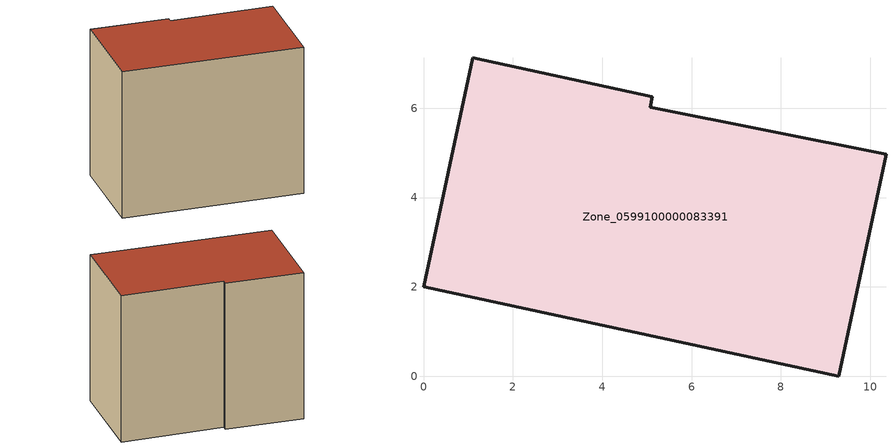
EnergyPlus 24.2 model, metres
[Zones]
Zone_0599100000083391
 floor ground (C_G): 9.29,0 0,2 1.1,7.13 5.12,6.26 5.07,6.02 10.35,4.97 z0
 wall outside (C_F): 5.12,6.26 1.1,7.13 0,2 9.29,0 10.35,4.97 5.07,6.02 5.12,6.26 z0:8.04
 roof outside (C_R): 10.35,4.97 5.07,6.02 5.12,6.26 1.1,7.13 0,2 9.29,0 z8.04
[BUILDING]
Pand.0599100000083391: North Axis=0; Terrain=City; Loads Convergence Tolerance Value=0.04; Temperature Convergence Tolerance Value=0.4; Solar Distribution=FullExterior; Maximum Number of Warmup Days=25; Minimum Number of Warmup Days=1
[Site:Location]
Rotterdam.The.Hague.AP_ZH_NLD Design_Conditions: Latitude=51.96; Longitude=4.45; Time Zone=1; Elevation=-4.5
[SITE:GROUNDTEMPERATURE:BUILDINGSURFACE]
18, 18, 18, 18, 18, 18, 18, 18, 18, 18, 18, 18
[MATERIAL] Thermal Absorptance=0.9; Solar Absorptance=0.7; Visible Absorptance=0.7
Name | Roughness | Thickness | Conductivity | Density | Specific Heat
G.TI.1975-1991 | MediumSmooth | 0.15 | 0.288461 | 540 | 1210
F.TI.1975-1991 | Rough | 0.3 | 0.230769 | 1920 | 840
R.TI.1975-1991 | MediumRough | 0.2 | 0.153846 | 1500 | 1000
[CONSTRUCTION]
C_G: G.TI.1975-1991
C_F: F.TI.1975-1991
C_R: R.TI.1975-1991
[ZONE]
Zone_0599100000083391: Type=1; Multiplier=1; Ceiling Height=Autocalculate; Volume=Autocalculate; Floor Area=autocalculate; Part of Total Floor Area=Yes
[ZONEINFILTRATION:DESIGNFLOWRATE]
Infil_Zone_0599100000083391: Zone or ZoneList or Space or SpaceList=Zone_0599100000083391; Schedule=AlwaysOn; Design Flow Rate Calculation Method=Flow/Area; Flow Rate per Floor Area=0.003; Constant Term Coefficient=1; Temperature Term Coefficient=0; Velocity Term Coefficient=0; Velocity Squared Term Coefficient=0
[HVACTEMPLATE:ZONE:IDEALLOADSAIRSYSTEM]
Zone_0599100000083391: Maximum Heating Supply Air Temperature=50; Minimum Cooling Supply Air Temperature=13; Maximum Heating Supply Air Humidity Ratio=0.0156; Minimum Cooling Supply Air Humidity Ratio=0.0077; Heating Limit=NoLimit; Cooling Limit=NoLimit; Dehumidification Control Type=ConstantSensibleHeatRatio; Cooling Sensible Heat Ratio=0.7; Dehumidification Setpoint=60; Humidification Control Type=None; Humidification Setpoint=30; Outdoor Air Method=None; Outdoor Air Flow Rate per Person=0.00944; Outdoor Air Flow Rate per Zone Floor Area=0; Outdoor Air Flow Rate per Zone=0; Demand Controlled Ventilation Type=None; Outdoor Air Economizer Type=NoEconomizer; Heat Recovery Type=None; Sensible Heat Recovery Effectiveness=0.7; Latent Heat Recovery Effectiveness=0.65
[ZONECONTROL:THERMOSTAT]
ThermostatControl_Zone_0599100000083391: Zone or ZoneList=Zone_0599100000083391; Control Type Schedule=DualSetpointControlType; Control 1=Thermostat_Zone_0599100000083391; Temperature Difference Between Cutout And Setpoint=0
[THERMOSTATSETPOINT:DUALSETPOINT]
Thermostat_Zone_0599100000083391: Heating Setpoint Temperature Schedule=HeatingSetpoint_Zone_0599100000083391; Cooling Setpoint Temperature Schedule=CoolingSetpoint_Zone_0599100000083391
[SCHEDULE:COMPACT]
HeatingSetpoint_Zone_0599100000083391: Through: 12/31, For: AllDays, Until: 24:00, 21
CoolingSetpoint_Zone_0599100000083391: Through: 12/31, For: AllDays, Until: 24:00, 24
DualSetpointControlType: Through: 12/31, For: AllDays, Until: 24:00, 4
AlwaysOn: Through: 12/31, For: AllDays, Until: 24:00, 1
